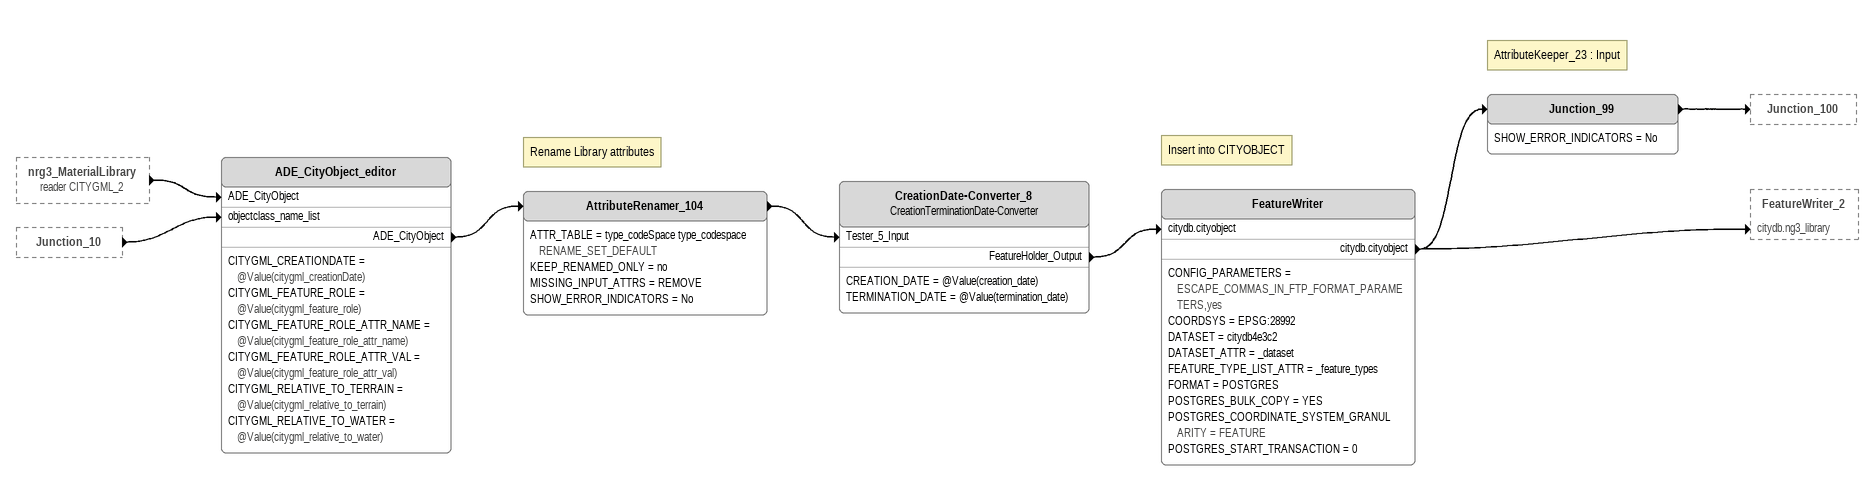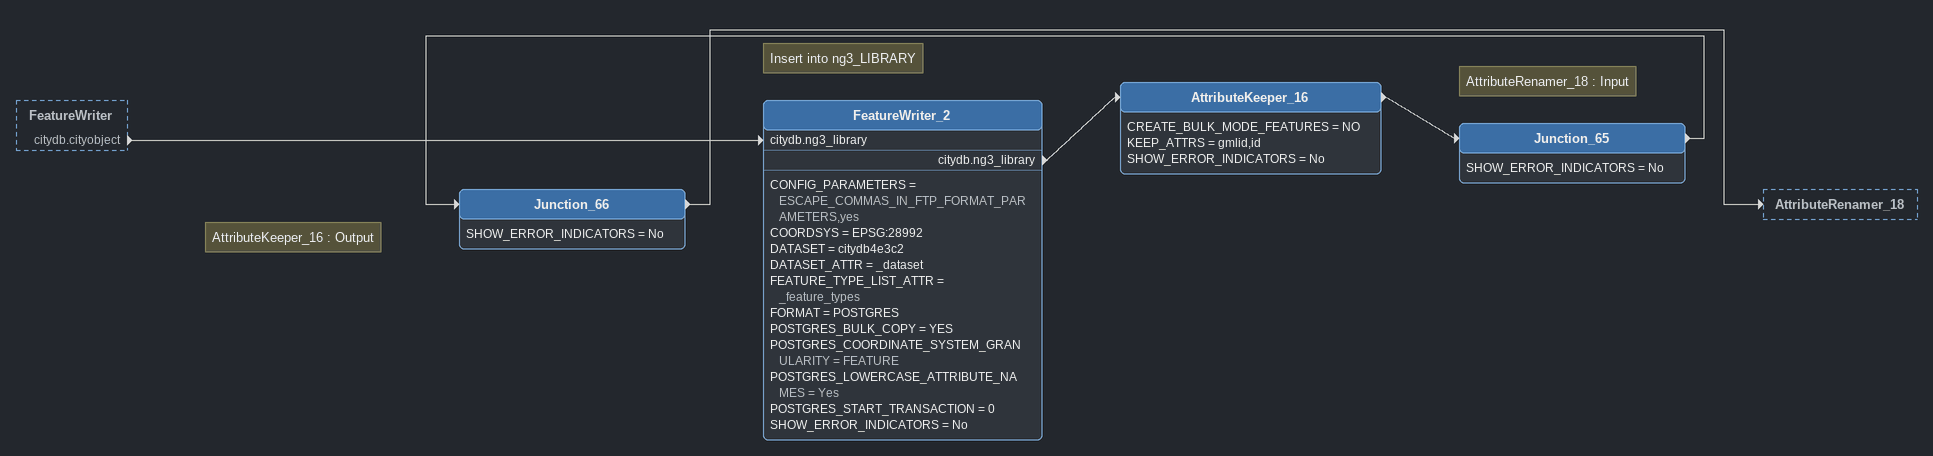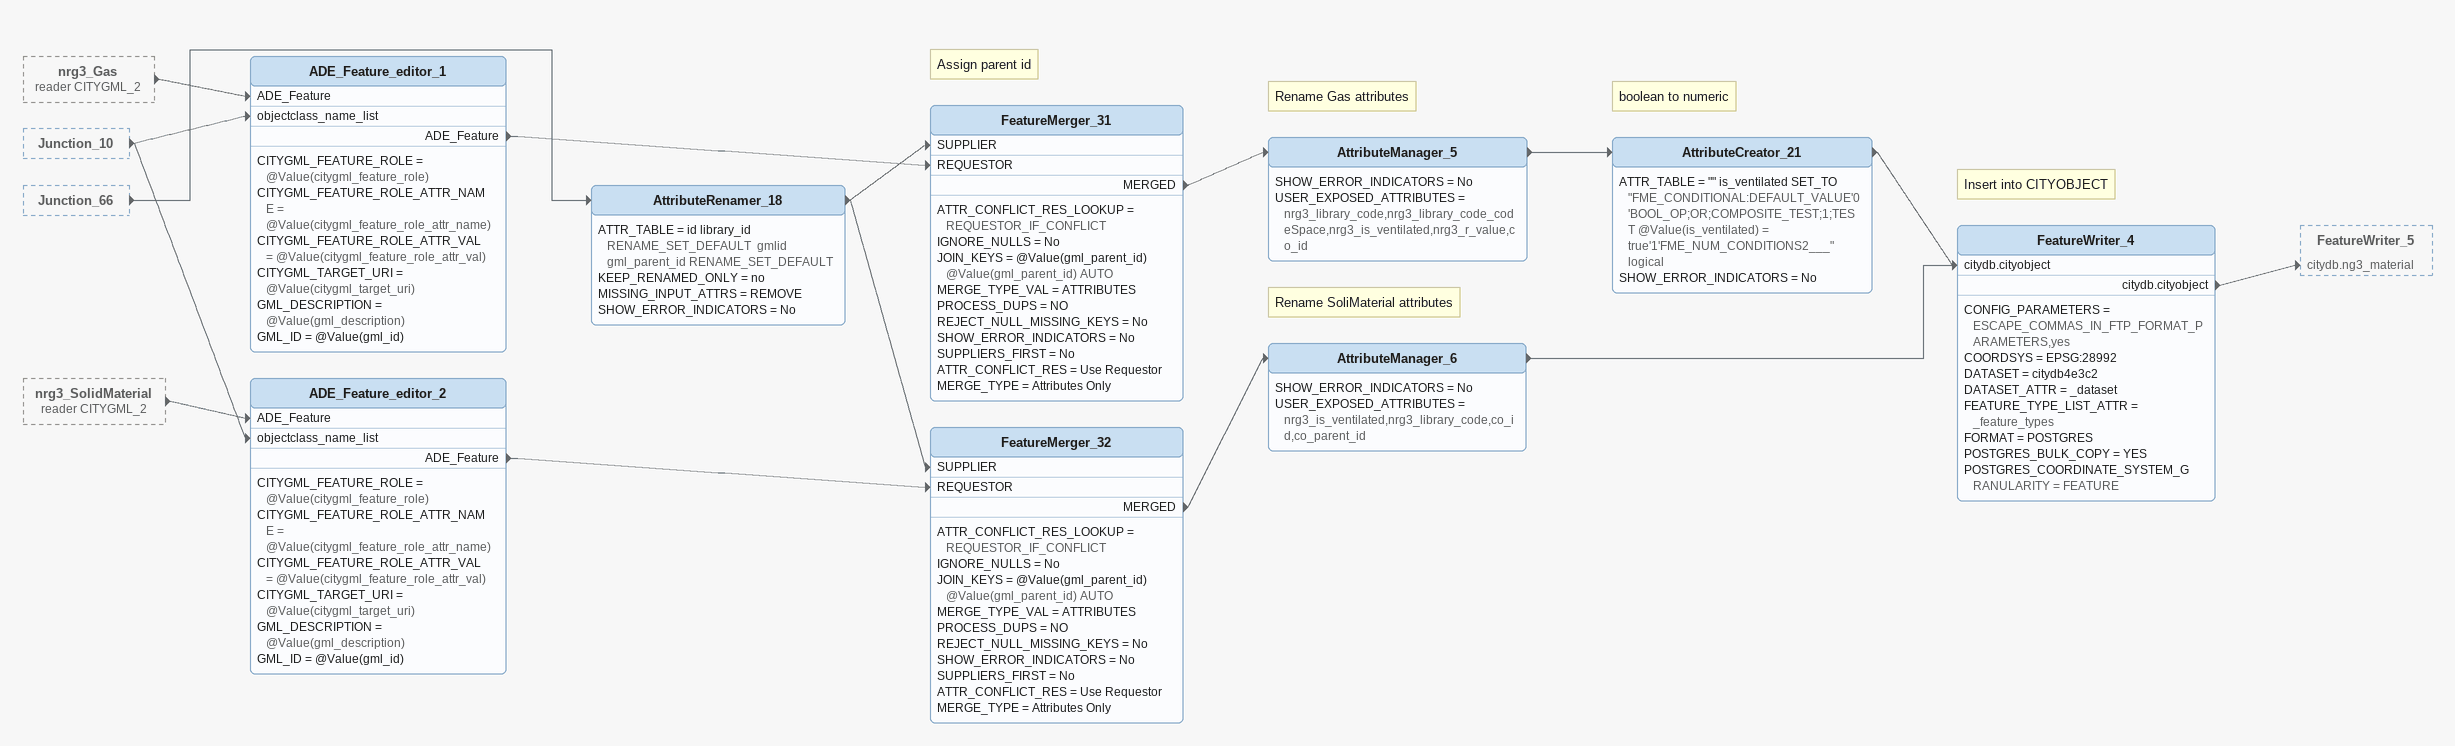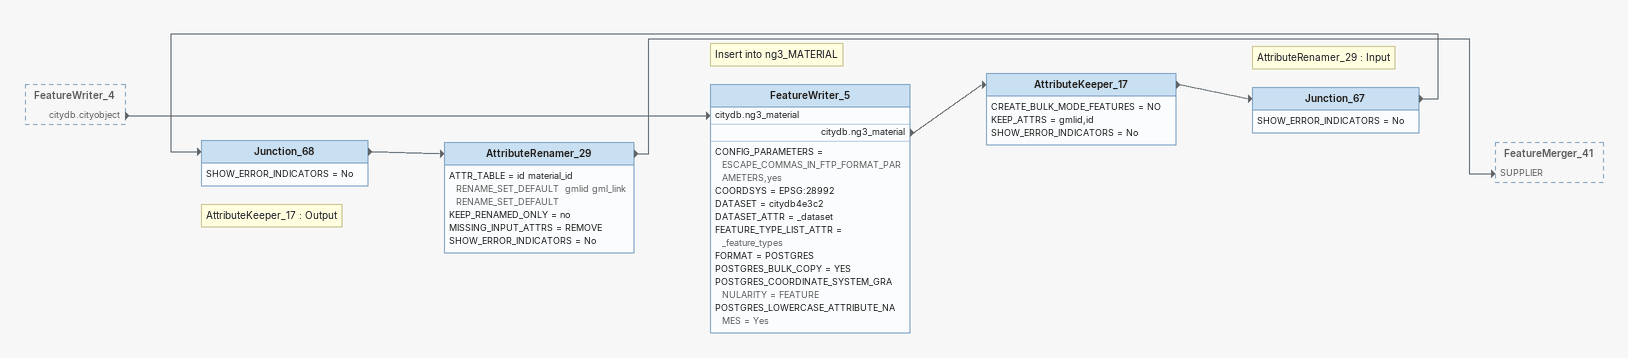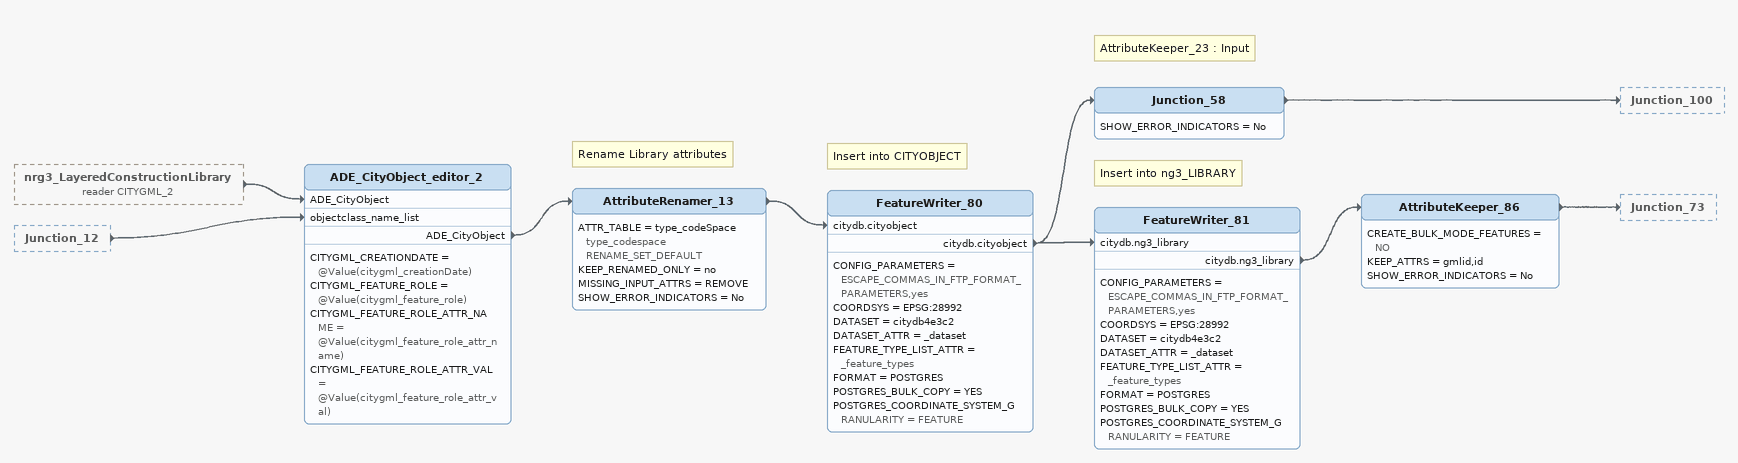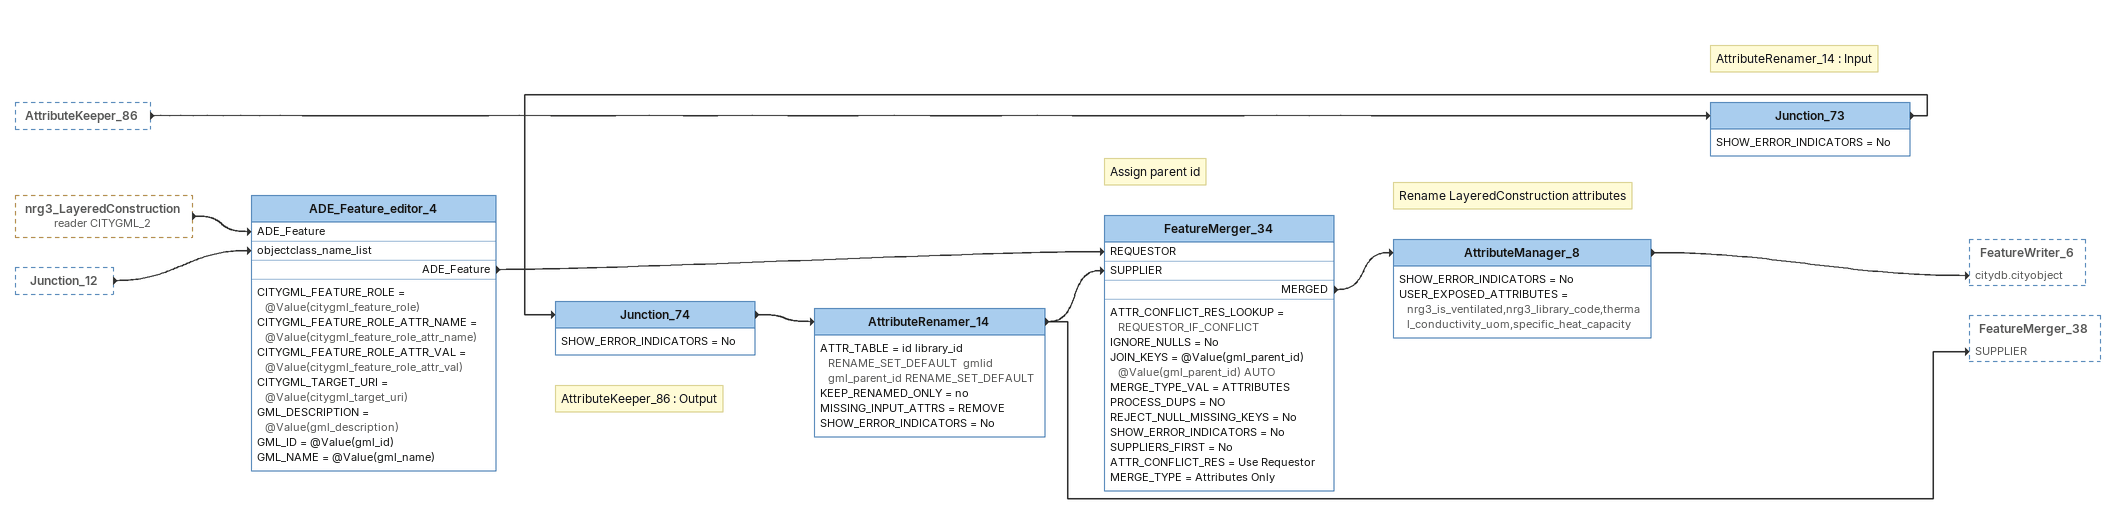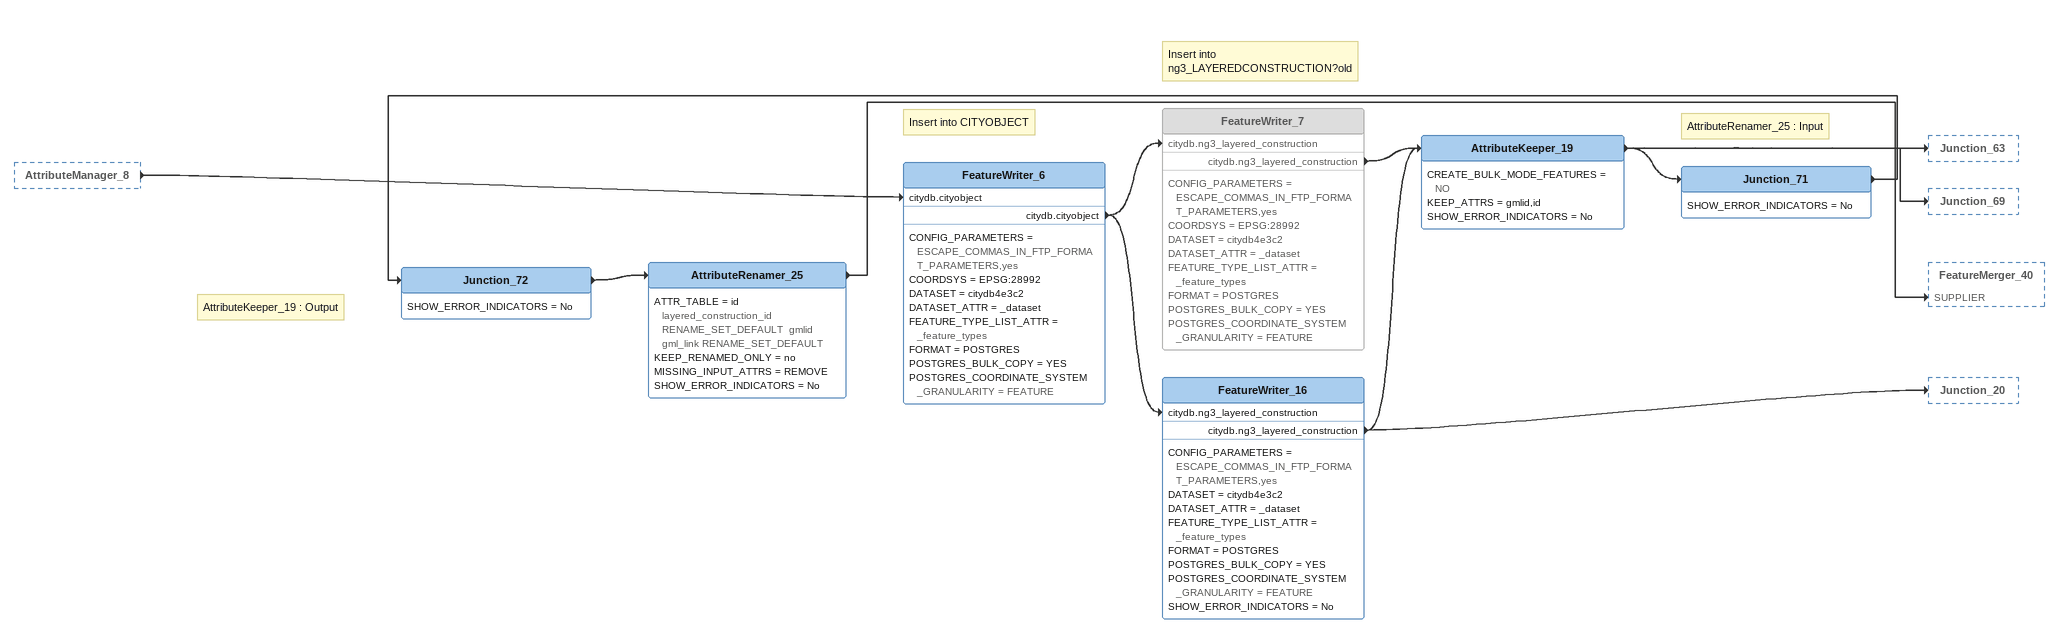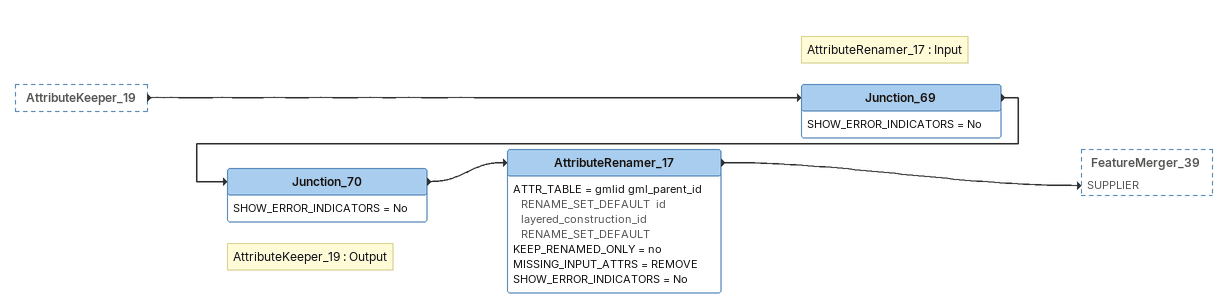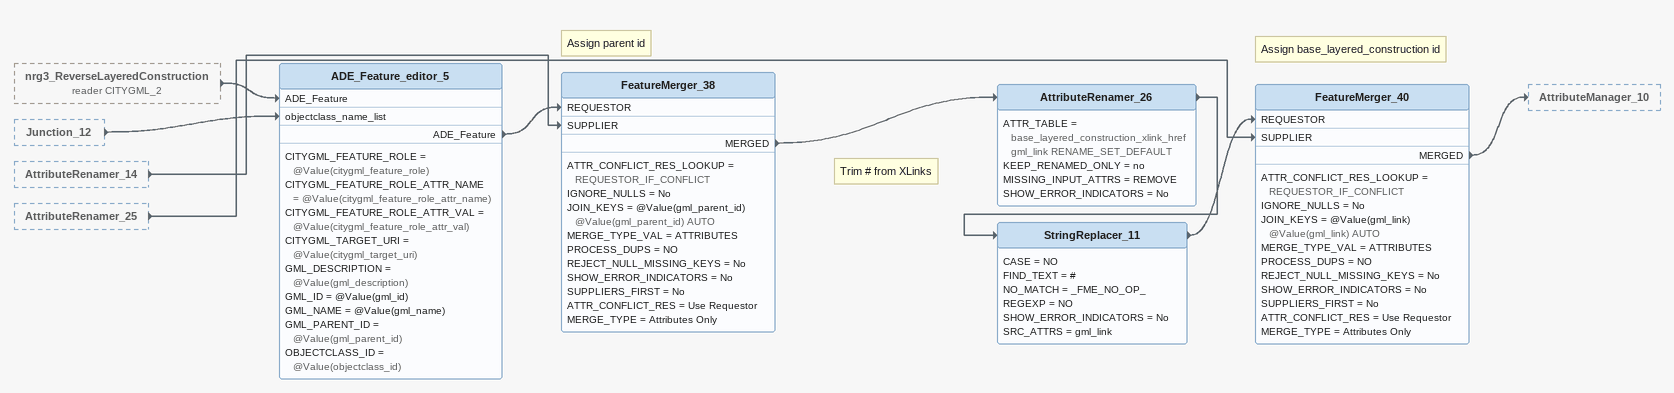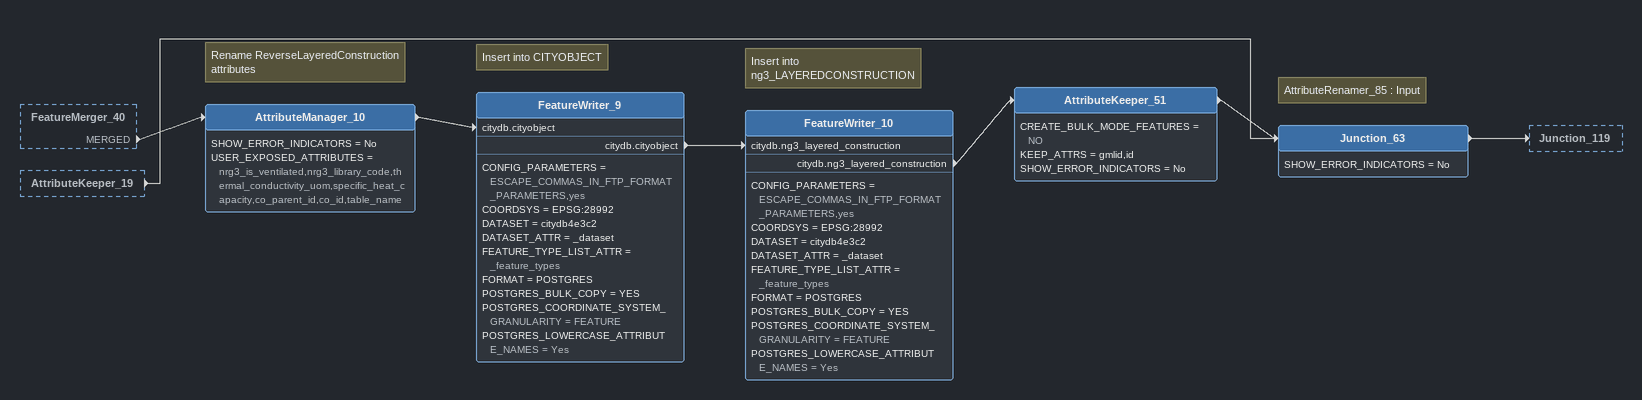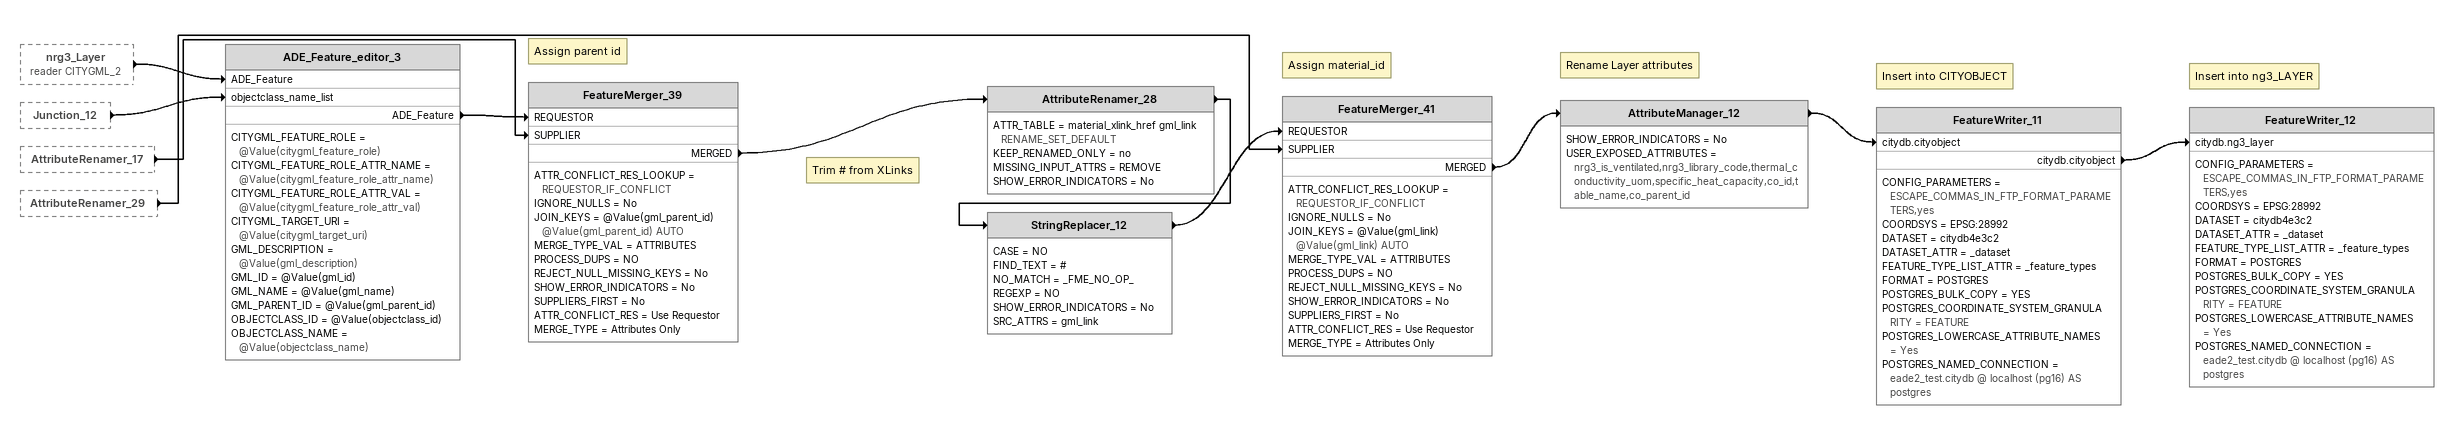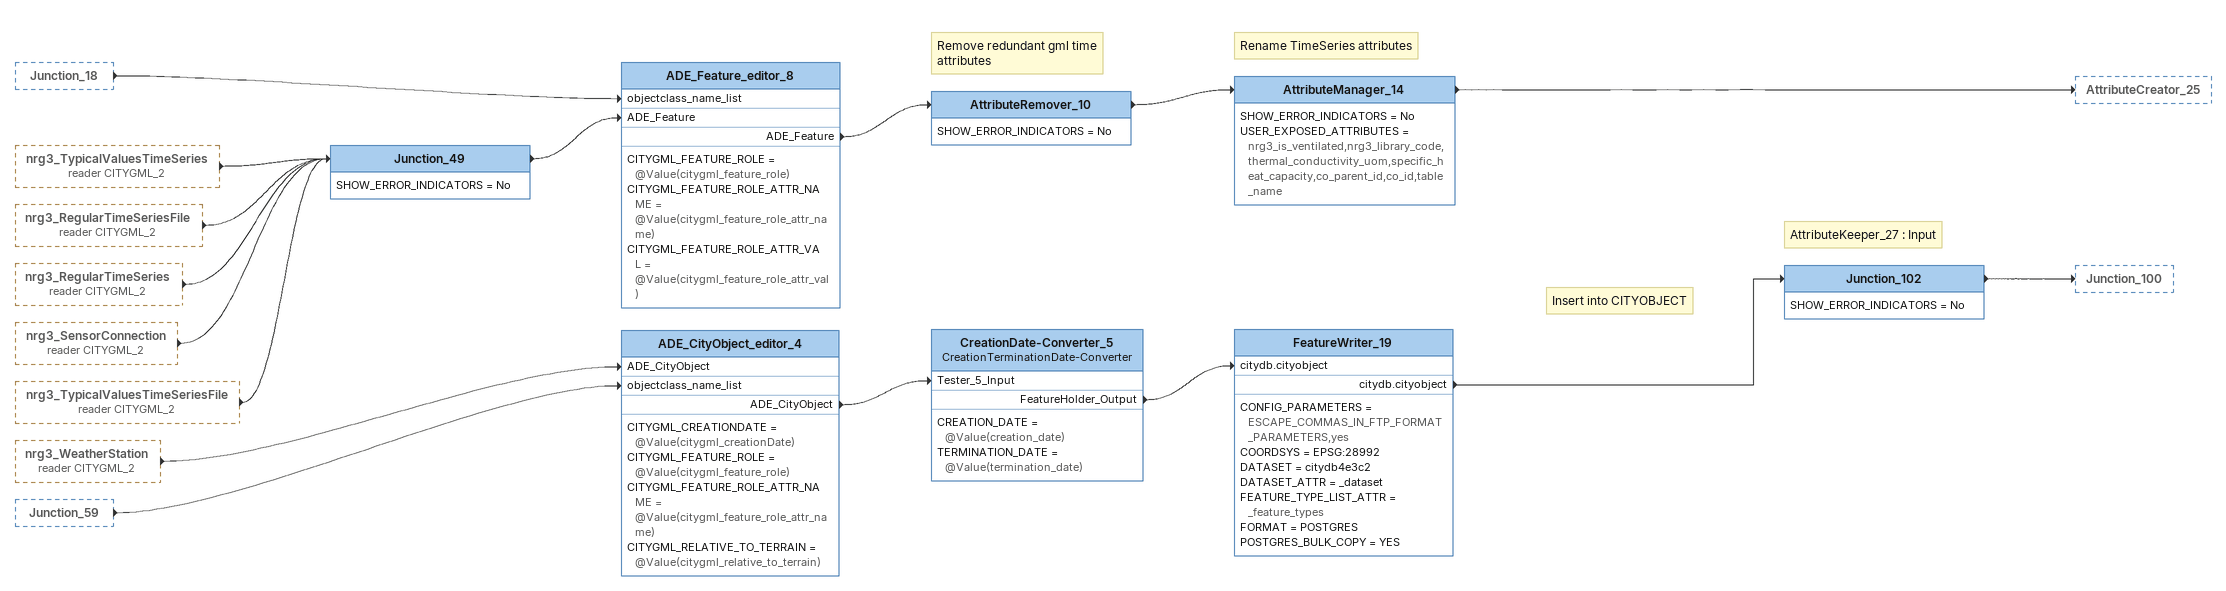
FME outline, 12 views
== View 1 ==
nrg3_MaterialLibrary (reader CITYGML_2) [outside]
    -> ADE_CityObject_editor [ADE_CityObject]
Junction_10 [outside]
    -> ADE_CityObject_editor [objectclass_name_list]
ADE_CityObject_editor
    CITYGML_CREATIONDATE = @Value(citygml_creationDate)
    CITYGML_FEATURE_ROLE = @Value(citygml_feature_role)
    CITYGML_FEATURE_ROLE_ATTR_NAME = @Value(citygml_feature_role_attr_name)
    CITYGML_FEATURE_ROLE_ATTR_VAL = @Value(citygml_feature_role_attr_val)
    CITYGML_RELATIVE_TO_TERRAIN = @Value(citygml_relative_to_terrain)
    CITYGML_RELATIVE_TO_WATER = @Value(citygml_relative_to_water)
    ADE_CityObject -> AttributeRenamer_104
Note: Rename Library attributes
AttributeRenamer_104
    ATTR_TABLE = type_codeSpace type_codespace RENAME_SET_DEFAULT
    KEEP_RENAMED_ONLY = no
    MISSING_INPUT_ATTRS = REMOVE
    SHOW_ERROR_INDICATORS = No
    -> CreationDate-Converter_8 [Tester_5_Input]
CreationDate-Converter_8: CreationTerminationDate-Converter
    CREATION_DATE = @Value(creation_date)
    TERMINATION_DATE = @Value(termination_date)
    FeatureHolder_Output -> FeatureWriter [citydb.cityobject]
Note: Insert into CITYOBJECT
FeatureWriter
    CONFIG_PARAMETERS = ESCAPE_COMMAS_IN_FTP_FORMAT_PARAMETERS,yes
    COORDSYS = EPSG:28992
    DATASET = citydb4e3c2
    DATASET_ATTR = _dataset
    FEATURE_TYPE_LIST_ATTR = _feature_types
    FORMAT = POSTGRES
    POSTGRES_BULK_COPY = YES
    POSTGRES_COORDINATE_SYSTEM_GRANULARITY = FEATURE
    POSTGRES_START_TRANSACTION = 0
    citydb.cityobject -> Junction_99
    citydb.cityobject -> FeatureWriter_2 [citydb.ng3_library]
Note: AttributeKeeper_23 : Input
Junction_99
    SHOW_ERROR_INDICATORS = No
    -> Junction_100

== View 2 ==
FeatureWriter [outside]
    citydb.cityobject -> FeatureWriter_2 [citydb.ng3_library]
Note: Insert into ng3_LIBRARY
FeatureWriter_2
    CONFIG_PARAMETERS = ESCAPE_COMMAS_IN_FTP_FORMAT_PARAMETERS,yes
    COORDSYS = EPSG:28992
    DATASET = citydb4e3c2
    DATASET_ATTR = _dataset
    FEATURE_TYPE_LIST_ATTR = _feature_types
    FORMAT = POSTGRES
    POSTGRES_BULK_COPY = YES
    POSTGRES_COORDINATE_SYSTEM_GRANULARITY = FEATURE
    POSTGRES_LOWERCASE_ATTRIBUTE_NAMES = Yes
    POSTGRES_START_TRANSACTION = 0
    SHOW_ERROR_INDICATORS = No
    citydb.ng3_library -> AttributeKeeper_16
AttributeKeeper_16
    CREATE_BULK_MODE_FEATURES = NO
    KEEP_ATTRS = gmlid,id
    SHOW_ERROR_INDICATORS = No
    -> Junction_65
Note: AttributeRenamer_18 : Input
Junction_65
    SHOW_ERROR_INDICATORS = No
    -> Junction_66
Note: AttributeKeeper_16 : Output
Junction_66
    SHOW_ERROR_INDICATORS = No
    -> AttributeRenamer_18

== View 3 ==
nrg3_Gas (reader CITYGML_2) [outside]
    -> ADE_Feature_editor_1 [ADE_Feature]
Junction_10 [outside]
    -> ADE_Feature_editor_1 [objectclass_name_list]
    -> ADE_Feature_editor_2 [objectclass_name_list]
Junction_66 [outside]
    -> AttributeRenamer_18
nrg3_SolidMaterial (reader CITYGML_2) [outside]
    -> ADE_Feature_editor_2 [ADE_Feature]
AttributeRenamer_18
    ATTR_TABLE = id library_id RENAME_SET_DEFAULT  gmlid gml_parent_id RENAME_SET_DEFAULT
    KEEP_RENAMED_ONLY = no
    MISSING_INPUT_ATTRS = REMOVE
    SHOW_ERROR_INDICATORS = No
    -> FeatureMerger_31 [SUPPLIER]
    -> FeatureMerger_32 [SUPPLIER]
ADE_Feature_editor_1
    CITYGML_FEATURE_ROLE = @Value(citygml_feature_role)
    CITYGML_FEATURE_ROLE_ATTR_NAME = @Value(citygml_feature_role_attr_name)
    CITYGML_FEATURE_ROLE_ATTR_VAL = @Value(citygml_feature_role_attr_val)
    CITYGML_TARGET_URI = @Value(citygml_target_uri)
    GML_DESCRIPTION = @Value(gml_description)
    GML_ID = @Value(gml_id)
    ADE_Feature -> FeatureMerger_31 [REQUESTOR]
Note: Assign parent id
FeatureMerger_31
    ATTR_CONFLICT_RES_LOOKUP = REQUESTOR_IF_CONFLICT
    IGNORE_NULLS = No
    JOIN_KEYS = @Value(gml_parent_id) @Value(gml_parent_id) AUTO
    MERGE_TYPE_VAL = ATTRIBUTES
    PROCESS_DUPS = NO
    REJECT_NULL_MISSING_KEYS = No
    SHOW_ERROR_INDICATORS = No
    SUPPLIERS_FIRST = No
    ATTR_CONFLICT_RES = Use Requestor
    MERGE_TYPE = Attributes Only
    MERGED -> AttributeManager_5
Note: Rename Gas attributes
AttributeManager_5
    SHOW_ERROR_INDICATORS = No
    USER_EXPOSED_ATTRIBUTES = nrg3_library_code,nrg3_library_code_codeSpace,nrg3_is_ventilated,nrg3_r_value,co_id
    -> AttributeCreator_21
Note: boolean to numeric
AttributeCreator_21
    ATTR_TABLE = "" is_ventilated SET_TO "FME_CONDITIONAL:DEFAULT_VALUE'0'BOOL_OP;OR;COMPOSITE_TEST;1;TEST @Value(is_ventilated) = true'1'FME_NUM_CONDITIONS2___" logical
    SHOW_ERROR_INDICATORS = No
    -> FeatureWriter_4 [citydb.cityobject]
ADE_Feature_editor_2
    CITYGML_FEATURE_ROLE = @Value(citygml_feature_role)
    CITYGML_FEATURE_ROLE_ATTR_NAME = @Value(citygml_feature_role_attr_name)
    CITYGML_FEATURE_ROLE_ATTR_VAL = @Value(citygml_feature_role_attr_val)
    CITYGML_TARGET_URI = @Value(citygml_target_uri)
    GML_DESCRIPTION = @Value(gml_description)
    GML_ID = @Value(gml_id)
    ADE_Feature -> FeatureMerger_32 [REQUESTOR]
FeatureMerger_32
    ATTR_CONFLICT_RES_LOOKUP = REQUESTOR_IF_CONFLICT
    IGNORE_NULLS = No
    JOIN_KEYS = @Value(gml_parent_id) @Value(gml_parent_id) AUTO
    MERGE_TYPE_VAL = ATTRIBUTES
    PROCESS_DUPS = NO
    REJECT_NULL_MISSING_KEYS = No
    SHOW_ERROR_INDICATORS = No
    SUPPLIERS_FIRST = No
    ATTR_CONFLICT_RES = Use Requestor
    MERGE_TYPE = Attributes Only
    MERGED -> AttributeManager_6
Note: Rename SoliMaterial attributes
AttributeManager_6
    SHOW_ERROR_INDICATORS = No
    USER_EXPOSED_ATTRIBUTES = nrg3_is_ventilated,nrg3_library_code,co_id,co_parent_id
    -> FeatureWriter_4 [citydb.cityobject]
Note: Insert into CITYOBJECT
FeatureWriter_4
    CONFIG_PARAMETERS = ESCAPE_COMMAS_IN_FTP_FORMAT_PARAMETERS,yes
    COORDSYS = EPSG:28992
    DATASET = citydb4e3c2
    DATASET_ATTR = _dataset
    FEATURE_TYPE_LIST_ATTR = _feature_types
    FORMAT = POSTGRES
    POSTGRES_BULK_COPY = YES
    POSTGRES_COORDINATE_SYSTEM_GRANULARITY = FEATURE
    citydb.cityobject -> FeatureWriter_5 [citydb.ng3_material]

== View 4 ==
FeatureWriter_4 [outside]
    citydb.cityobject -> FeatureWriter_5 [citydb.ng3_material]
Note: Insert into ng3_MATERIAL
FeatureWriter_5
    CONFIG_PARAMETERS = ESCAPE_COMMAS_IN_FTP_FORMAT_PARAMETERS,yes
    COORDSYS = EPSG:28992
    DATASET = citydb4e3c2
    DATASET_ATTR = _dataset
    FEATURE_TYPE_LIST_ATTR = _feature_types
    FORMAT = POSTGRES
    POSTGRES_BULK_COPY = YES
    POSTGRES_COORDINATE_SYSTEM_GRANULARITY = FEATURE
    POSTGRES_LOWERCASE_ATTRIBUTE_NAMES = Yes
    citydb.ng3_material -> AttributeKeeper_17
AttributeKeeper_17
    CREATE_BULK_MODE_FEATURES = NO
    KEEP_ATTRS = gmlid,id
    SHOW_ERROR_INDICATORS = No
    -> Junction_67
Note: AttributeRenamer_29 : Input
Junction_67
    SHOW_ERROR_INDICATORS = No
    -> Junction_68
Note: AttributeKeeper_17 : Output
Junction_68
    SHOW_ERROR_INDICATORS = No
    -> AttributeRenamer_29
AttributeRenamer_29
    ATTR_TABLE = id material_id RENAME_SET_DEFAULT  gmlid gml_link RENAME_SET_DEFAULT
    KEEP_RENAMED_ONLY = no
    MISSING_INPUT_ATTRS = REMOVE
    SHOW_ERROR_INDICATORS = No
    -> FeatureMerger_41 [SUPPLIER]

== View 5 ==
nrg3_LayeredConstructionLibrary (reader CITYGML_2) [outside]
    -> ADE_CityObject_editor_2 [ADE_CityObject]
Junction_12 [outside]
    -> ADE_CityObject_editor_2 [objectclass_name_list]
ADE_CityObject_editor_2
    CITYGML_CREATIONDATE = @Value(citygml_creationDate)
    CITYGML_FEATURE_ROLE = @Value(citygml_feature_role)
    CITYGML_FEATURE_ROLE_ATTR_NAME = @Value(citygml_feature_role_attr_name)
    CITYGML_FEATURE_ROLE_ATTR_VAL = @Value(citygml_feature_role_attr_val)
    ADE_CityObject -> AttributeRenamer_13
Note: Rename Library attributes
AttributeRenamer_13
    ATTR_TABLE = type_codeSpace type_codespace RENAME_SET_DEFAULT
    KEEP_RENAMED_ONLY = no
    MISSING_INPUT_ATTRS = REMOVE
    SHOW_ERROR_INDICATORS = No
    -> FeatureWriter_80 [citydb.cityobject]
Note: Insert into CITYOBJECT
FeatureWriter_80
    CONFIG_PARAMETERS = ESCAPE_COMMAS_IN_FTP_FORMAT_PARAMETERS,yes
    COORDSYS = EPSG:28992
    DATASET = citydb4e3c2
    DATASET_ATTR = _dataset
    FEATURE_TYPE_LIST_ATTR = _feature_types
    FORMAT = POSTGRES
    POSTGRES_BULK_COPY = YES
    POSTGRES_COORDINATE_SYSTEM_GRANULARITY = FEATURE
    citydb.cityobject -> FeatureWriter_81 [citydb.ng3_library]
    citydb.cityobject -> Junction_58
Note: AttributeKeeper_23 : Input
Junction_58
    SHOW_ERROR_INDICATORS = No
    -> Junction_100
Note: Insert into ng3_LIBRARY
FeatureWriter_81
    CONFIG_PARAMETERS = ESCAPE_COMMAS_IN_FTP_FORMAT_PARAMETERS,yes
    COORDSYS = EPSG:28992
    DATASET = citydb4e3c2
    DATASET_ATTR = _dataset
    FEATURE_TYPE_LIST_ATTR = _feature_types
    FORMAT = POSTGRES
    POSTGRES_BULK_COPY = YES
    POSTGRES_COORDINATE_SYSTEM_GRANULARITY = FEATURE
    citydb.ng3_library -> AttributeKeeper_86
AttributeKeeper_86
    CREATE_BULK_MODE_FEATURES = NO
    KEEP_ATTRS = gmlid,id
    SHOW_ERROR_INDICATORS = No
    -> Junction_73

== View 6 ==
AttributeKeeper_86 [outside]
    -> Junction_73
nrg3_LayeredConstruction (reader CITYGML_2) [outside]
    -> ADE_Feature_editor_4 [ADE_Feature]
Junction_12 [outside]
    -> ADE_Feature_editor_4 [objectclass_name_list]
Note: AttributeRenamer_14 : Input
Junction_73
    SHOW_ERROR_INDICATORS = No
    -> Junction_74
Note: AttributeKeeper_86 : Output
Junction_74
    SHOW_ERROR_INDICATORS = No
    -> AttributeRenamer_14
AttributeRenamer_14
    ATTR_TABLE = id library_id RENAME_SET_DEFAULT  gmlid gml_parent_id RENAME_SET_DEFAULT
    KEEP_RENAMED_ONLY = no
    MISSING_INPUT_ATTRS = REMOVE
    SHOW_ERROR_INDICATORS = No
    -> FeatureMerger_34 [SUPPLIER]
    -> FeatureMerger_38 [SUPPLIER]
ADE_Feature_editor_4
    CITYGML_FEATURE_ROLE = @Value(citygml_feature_role)
    CITYGML_FEATURE_ROLE_ATTR_NAME = @Value(citygml_feature_role_attr_name)
    CITYGML_FEATURE_ROLE_ATTR_VAL = @Value(citygml_feature_role_attr_val)
    CITYGML_TARGET_URI = @Value(citygml_target_uri)
    GML_DESCRIPTION = @Value(gml_description)
    GML_ID = @Value(gml_id)
    GML_NAME = @Value(gml_name)
    ADE_Feature -> FeatureMerger_34 [REQUESTOR]
Note: Assign parent id
FeatureMerger_34
    ATTR_CONFLICT_RES_LOOKUP = REQUESTOR_IF_CONFLICT
    IGNORE_NULLS = No
    JOIN_KEYS = @Value(gml_parent_id) @Value(gml_parent_id) AUTO
    MERGE_TYPE_VAL = ATTRIBUTES
    PROCESS_DUPS = NO
    REJECT_NULL_MISSING_KEYS = No
    SHOW_ERROR_INDICATORS = No
    SUPPLIERS_FIRST = No
    ATTR_CONFLICT_RES = Use Requestor
    MERGE_TYPE = Attributes Only
    MERGED -> AttributeManager_8
Note: Rename LayeredConstruction attributes
AttributeManager_8
    SHOW_ERROR_INDICATORS = No
    USER_EXPOSED_ATTRIBUTES = nrg3_is_ventilated,nrg3_library_code,thermal_conductivity_uom,specific_heat_capacity
    -> FeatureWriter_6 [citydb.cityobject]

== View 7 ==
AttributeManager_8 [outside]
    -> FeatureWriter_6 [citydb.cityobject]
Note: Insert into CITYOBJECT
FeatureWriter_6
    CONFIG_PARAMETERS = ESCAPE_COMMAS_IN_FTP_FORMAT_PARAMETERS,yes
    COORDSYS = EPSG:28992
    DATASET = citydb4e3c2
    DATASET_ATTR = _dataset
    FEATURE_TYPE_LIST_ATTR = _feature_types
    FORMAT = POSTGRES
    POSTGRES_BULK_COPY = YES
    POSTGRES_COORDINATE_SYSTEM_GRANULARITY = FEATURE
    citydb.cityobject -> FeatureWriter_7 [citydb.ng3_layered_construction]
    citydb.cityobject -> FeatureWriter_16 [citydb.ng3_layered_construction]
Note: Insert into ng3_LAYEREDCONSTRUCTION?old
FeatureWriter_7 [off]
    CONFIG_PARAMETERS = ESCAPE_COMMAS_IN_FTP_FORMAT_PARAMETERS,yes
    COORDSYS = EPSG:28992
    DATASET = citydb4e3c2
    DATASET_ATTR = _dataset
    FEATURE_TYPE_LIST_ATTR = _feature_types
    FORMAT = POSTGRES
    POSTGRES_BULK_COPY = YES
    POSTGRES_COORDINATE_SYSTEM_GRANULARITY = FEATURE
    citydb.ng3_layered_construction -> AttributeKeeper_19
FeatureWriter_16
    CONFIG_PARAMETERS = ESCAPE_COMMAS_IN_FTP_FORMAT_PARAMETERS,yes
    DATASET = citydb4e3c2
    DATASET_ATTR = _dataset
    FEATURE_TYPE_LIST_ATTR = _feature_types
    FORMAT = POSTGRES
    POSTGRES_BULK_COPY = YES
    POSTGRES_COORDINATE_SYSTEM_GRANULARITY = FEATURE
    SHOW_ERROR_INDICATORS = No
    citydb.ng3_layered_construction -> AttributeKeeper_19
    citydb.ng3_layered_construction -> Junction_20
AttributeKeeper_19
    CREATE_BULK_MODE_FEATURES = NO
    KEEP_ATTRS = gmlid,id
    SHOW_ERROR_INDICATORS = No
    -> Junction_63
    -> Junction_69
    -> Junction_71
Note: AttributeRenamer_25 : Input
Junction_71
    SHOW_ERROR_INDICATORS = No
    -> Junction_72
Note: AttributeKeeper_19 : Output
Junction_72
    SHOW_ERROR_INDICATORS = No
    -> AttributeRenamer_25
AttributeRenamer_25
    ATTR_TABLE = id layered_construction_id RENAME_SET_DEFAULT  gmlid gml_link RENAME_SET_DEFAULT
    KEEP_RENAMED_ONLY = no
    MISSING_INPUT_ATTRS = REMOVE
    SHOW_ERROR_INDICATORS = No
    -> FeatureMerger_40 [SUPPLIER]

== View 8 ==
AttributeKeeper_19 [outside]
    -> Junction_69
Note: AttributeRenamer_17 : Input
Junction_69
    SHOW_ERROR_INDICATORS = No
    -> Junction_70
Note: AttributeKeeper_19 : Output
Junction_70
    SHOW_ERROR_INDICATORS = No
    -> AttributeRenamer_17
AttributeRenamer_17
    ATTR_TABLE = gmlid gml_parent_id RENAME_SET_DEFAULT  id layered_construction_id RENAME_SET_DEFAULT
    KEEP_RENAMED_ONLY = no
    MISSING_INPUT_ATTRS = REMOVE
    SHOW_ERROR_INDICATORS = No
    -> FeatureMerger_39 [SUPPLIER]

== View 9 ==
nrg3_ReverseLayeredConstruction (reader CITYGML_2) [outside]
    -> ADE_Feature_editor_5 [ADE_Feature]
Junction_12 [outside]
    -> ADE_Feature_editor_5 [objectclass_name_list]
AttributeRenamer_14 [outside]
    -> FeatureMerger_38 [SUPPLIER]
AttributeRenamer_25 [outside]
    -> FeatureMerger_40 [SUPPLIER]
ADE_Feature_editor_5
    CITYGML_FEATURE_ROLE = @Value(citygml_feature_role)
    CITYGML_FEATURE_ROLE_ATTR_NAME = @Value(citygml_feature_role_attr_name)
    CITYGML_FEATURE_ROLE_ATTR_VAL = @Value(citygml_feature_role_attr_val)
    CITYGML_TARGET_URI = @Value(citygml_target_uri)
    GML_DESCRIPTION = @Value(gml_description)
    GML_ID = @Value(gml_id)
    GML_NAME = @Value(gml_name)
    GML_PARENT_ID = @Value(gml_parent_id)
    OBJECTCLASS_ID = @Value(objectclass_id)
    ADE_Feature -> FeatureMerger_38 [REQUESTOR]
Note: Assign parent id
FeatureMerger_38
    ATTR_CONFLICT_RES_LOOKUP = REQUESTOR_IF_CONFLICT
    IGNORE_NULLS = No
    JOIN_KEYS = @Value(gml_parent_id) @Value(gml_parent_id) AUTO
    MERGE_TYPE_VAL = ATTRIBUTES
    PROCESS_DUPS = NO
    REJECT_NULL_MISSING_KEYS = No
    SHOW_ERROR_INDICATORS = No
    SUPPLIERS_FIRST = No
    ATTR_CONFLICT_RES = Use Requestor
    MERGE_TYPE = Attributes Only
    MERGED -> AttributeRenamer_26
AttributeRenamer_26
    ATTR_TABLE = base_layered_construction_xlink_href gml_link RENAME_SET_DEFAULT
    KEEP_RENAMED_ONLY = no
    MISSING_INPUT_ATTRS = REMOVE
    SHOW_ERROR_INDICATORS = No
    -> StringReplacer_11
Note: Trim # from XLinks
StringReplacer_11
    CASE = NO
    FIND_TEXT = #
    NO_MATCH = _FME_NO_OP_
    REGEXP = NO
    SHOW_ERROR_INDICATORS = No
    SRC_ATTRS = gml_link
    -> FeatureMerger_40 [REQUESTOR]
Note: Assign base_layered_construction id
FeatureMerger_40
    ATTR_CONFLICT_RES_LOOKUP = REQUESTOR_IF_CONFLICT
    IGNORE_NULLS = No
    JOIN_KEYS = @Value(gml_link) @Value(gml_link) AUTO
    MERGE_TYPE_VAL = ATTRIBUTES
    PROCESS_DUPS = NO
    REJECT_NULL_MISSING_KEYS = No
    SHOW_ERROR_INDICATORS = No
    SUPPLIERS_FIRST = No
    ATTR_CONFLICT_RES = Use Requestor
    MERGE_TYPE = Attributes Only
    MERGED -> AttributeManager_10

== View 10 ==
FeatureMerger_40 [outside]
    MERGED -> AttributeManager_10
AttributeKeeper_19 [outside]
    -> Junction_63
Note: Rename ReverseLayeredConstruction attributes
AttributeManager_10
    SHOW_ERROR_INDICATORS = No
    USER_EXPOSED_ATTRIBUTES = nrg3_is_ventilated,nrg3_library_code,thermal_conductivity_uom,specific_heat_capacity,co_parent_id,co_id,table_name
    -> FeatureWriter_9 [citydb.cityobject]
Note: Insert into CITYOBJECT
FeatureWriter_9
    CONFIG_PARAMETERS = ESCAPE_COMMAS_IN_FTP_FORMAT_PARAMETERS,yes
    COORDSYS = EPSG:28992
    DATASET = citydb4e3c2
    DATASET_ATTR = _dataset
    FEATURE_TYPE_LIST_ATTR = _feature_types
    FORMAT = POSTGRES
    POSTGRES_BULK_COPY = YES
    POSTGRES_COORDINATE_SYSTEM_GRANULARITY = FEATURE
    POSTGRES_LOWERCASE_ATTRIBUTE_NAMES = Yes
    citydb.cityobject -> FeatureWriter_10 [citydb.ng3_layered_construction]
Note: Insert into ng3_LAYEREDCONSTRUCTION
FeatureWriter_10
    CONFIG_PARAMETERS = ESCAPE_COMMAS_IN_FTP_FORMAT_PARAMETERS,yes
    COORDSYS = EPSG:28992
    DATASET = citydb4e3c2
    DATASET_ATTR = _dataset
    FEATURE_TYPE_LIST_ATTR = _feature_types
    FORMAT = POSTGRES
    POSTGRES_BULK_COPY = YES
    POSTGRES_COORDINATE_SYSTEM_GRANULARITY = FEATURE
    POSTGRES_LOWERCASE_ATTRIBUTE_NAMES = Yes
    citydb.ng3_layered_construction -> AttributeKeeper_51
AttributeKeeper_51
    CREATE_BULK_MODE_FEATURES = NO
    KEEP_ATTRS = gmlid,id
    SHOW_ERROR_INDICATORS = No
    -> Junction_63
Note: AttributeRenamer_85 : Input
Junction_63
    SHOW_ERROR_INDICATORS = No
    -> Junction_119

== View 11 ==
nrg3_Layer (reader CITYGML_2) [outside]
    -> ADE_Feature_editor_3 [ADE_Feature]
Junction_12 [outside]
    -> ADE_Feature_editor_3 [objectclass_name_list]
AttributeRenamer_17 [outside]
    -> FeatureMerger_39 [SUPPLIER]
AttributeRenamer_29 [outside]
    -> FeatureMerger_41 [SUPPLIER]
ADE_Feature_editor_3
    CITYGML_FEATURE_ROLE = @Value(citygml_feature_role)
    CITYGML_FEATURE_ROLE_ATTR_NAME = @Value(citygml_feature_role_attr_name)
    CITYGML_FEATURE_ROLE_ATTR_VAL = @Value(citygml_feature_role_attr_val)
    CITYGML_TARGET_URI = @Value(citygml_target_uri)
    GML_DESCRIPTION = @Value(gml_description)
    GML_ID = @Value(gml_id)
    GML_NAME = @Value(gml_name)
    GML_PARENT_ID = @Value(gml_parent_id)
    OBJECTCLASS_ID = @Value(objectclass_id)
    OBJECTCLASS_NAME = @Value(objectclass_name)
    ADE_Feature -> FeatureMerger_39 [REQUESTOR]
Note: Assign parent id
FeatureMerger_39
    ATTR_CONFLICT_RES_LOOKUP = REQUESTOR_IF_CONFLICT
    IGNORE_NULLS = No
    JOIN_KEYS = @Value(gml_parent_id) @Value(gml_parent_id) AUTO
    MERGE_TYPE_VAL = ATTRIBUTES
    PROCESS_DUPS = NO
    REJECT_NULL_MISSING_KEYS = No
    SHOW_ERROR_INDICATORS = No
    SUPPLIERS_FIRST = No
    ATTR_CONFLICT_RES = Use Requestor
    MERGE_TYPE = Attributes Only
    MERGED -> AttributeRenamer_28
AttributeRenamer_28
    ATTR_TABLE = material_xlink_href gml_link RENAME_SET_DEFAULT
    KEEP_RENAMED_ONLY = no
    MISSING_INPUT_ATTRS = REMOVE
    SHOW_ERROR_INDICATORS = No
    -> StringReplacer_12
Note: Trim # from XLinks
StringReplacer_12
    CASE = NO
    FIND_TEXT = #
    NO_MATCH = _FME_NO_OP_
    REGEXP = NO
    SHOW_ERROR_INDICATORS = No
    SRC_ATTRS = gml_link
    -> FeatureMerger_41 [REQUESTOR]
Note: Assign material_id
FeatureMerger_41
    ATTR_CONFLICT_RES_LOOKUP = REQUESTOR_IF_CONFLICT
    IGNORE_NULLS = No
    JOIN_KEYS = @Value(gml_link) @Value(gml_link) AUTO
    MERGE_TYPE_VAL = ATTRIBUTES
    PROCESS_DUPS = NO
    REJECT_NULL_MISSING_KEYS = No
    SHOW_ERROR_INDICATORS = No
    SUPPLIERS_FIRST = No
    ATTR_CONFLICT_RES = Use Requestor
    MERGE_TYPE = Attributes Only
    MERGED -> AttributeManager_12
Note: Rename Layer attributes
AttributeManager_12
    SHOW_ERROR_INDICATORS = No
    USER_EXPOSED_ATTRIBUTES = nrg3_is_ventilated,nrg3_library_code,thermal_conductivity_uom,specific_heat_capacity,co_id,table_name,co_parent_id
    -> FeatureWriter_11 [citydb.cityobject]
Note: Insert into CITYOBJECT
FeatureWriter_11
    CONFIG_PARAMETERS = ESCAPE_COMMAS_IN_FTP_FORMAT_PARAMETERS,yes
    COORDSYS = EPSG:28992
    DATASET = citydb4e3c2
    DATASET_ATTR = _dataset
    FEATURE_TYPE_LIST_ATTR = _feature_types
    FORMAT = POSTGRES
    POSTGRES_BULK_COPY = YES
    POSTGRES_COORDINATE_SYSTEM_GRANULARITY = FEATURE
    POSTGRES_LOWERCASE_ATTRIBUTE_NAMES = Yes
    POSTGRES_NAMED_CONNECTION = eade2_test.citydb @ localhost (pg16) AS postgres
    citydb.cityobject -> FeatureWriter_12 [citydb.ng3_layer]
Note: Insert into ng3_LAYER
FeatureWriter_12
    CONFIG_PARAMETERS = ESCAPE_COMMAS_IN_FTP_FORMAT_PARAMETERS,yes
    COORDSYS = EPSG:28992
    DATASET = citydb4e3c2
    DATASET_ATTR = _dataset
    FEATURE_TYPE_LIST_ATTR = _feature_types
    FORMAT = POSTGRES
    POSTGRES_BULK_COPY = YES
    POSTGRES_COORDINATE_SYSTEM_GRANULARITY = FEATURE
    POSTGRES_LOWERCASE_ATTRIBUTE_NAMES = Yes
    POSTGRES_NAMED_CONNECTION = eade2_test.citydb @ localhost (pg16) AS postgres

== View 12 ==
Junction_18 [outside]
    -> ADE_Feature_editor_8 [objectclass_name_list]
nrg3_TypicalValuesTimeSeries (reader CITYGML_2) [outside]
    -> Junction_49
nrg3_RegularTimeSeriesFile (reader CITYGML_2) [outside]
    -> Junction_49
nrg3_RegularTimeSeries (reader CITYGML_2) [outside]
    -> Junction_49
nrg3_SensorConnection (reader CITYGML_2) [outside]
    -> Junction_49
nrg3_TypicalValuesTimeSeriesFile (reader CITYGML_2) [outside]
    -> Junction_49
nrg3_WeatherStation (reader CITYGML_2) [outside]
    -> ADE_CityObject_editor_4 [ADE_CityObject]
Junction_59 [outside]
    -> ADE_CityObject_editor_4 [objectclass_name_list]
Junction_49
    SHOW_ERROR_INDICATORS = No
    -> ADE_Feature_editor_8 [ADE_Feature]
ADE_Feature_editor_8
    CITYGML_FEATURE_ROLE = @Value(citygml_feature_role)
    CITYGML_FEATURE_ROLE_ATTR_NAME = @Value(citygml_feature_role_attr_name)
    CITYGML_FEATURE_ROLE_ATTR_VAL = @Value(citygml_feature_role_attr_val)
    ADE_Feature -> AttributeRemover_10
Note: Remove redundant gml time attributes
AttributeRemover_10
    SHOW_ERROR_INDICATORS = No
    -> AttributeManager_14
Note: Rename TimeSeries attributes
AttributeManager_14
    SHOW_ERROR_INDICATORS = No
    USER_EXPOSED_ATTRIBUTES = nrg3_is_ventilated,nrg3_library_code,thermal_conductivity_uom,specific_heat_capacity,co_parent_id,co_id,table_name
    -> AttributeCreator_25
ADE_CityObject_editor_4
    CITYGML_CREATIONDATE = @Value(citygml_creationDate)
    CITYGML_FEATURE_ROLE = @Value(citygml_feature_role)
    CITYGML_FEATURE_ROLE_ATTR_NAME = @Value(citygml_feature_role_attr_name)
    CITYGML_RELATIVE_TO_TERRAIN = @Value(citygml_relative_to_terrain)
    ADE_CityObject -> CreationDate-Converter_5 [Tester_5_Input]
CreationDate-Converter_5: CreationTerminationDate-Converter
    CREATION_DATE = @Value(creation_date)
    TERMINATION_DATE = @Value(termination_date)
    FeatureHolder_Output -> FeatureWriter_19 [citydb.cityobject]
Note: Insert into CITYOBJECT
FeatureWriter_19
    CONFIG_PARAMETERS = ESCAPE_COMMAS_IN_FTP_FORMAT_PARAMETERS,yes
    COORDSYS = EPSG:28992
    DATASET = citydb4e3c2
    DATASET_ATTR = _dataset
    FEATURE_TYPE_LIST_ATTR = _feature_types
    FORMAT = POSTGRES
    POSTGRES_BULK_COPY = YES
    citydb.cityobject -> Junction_102
Note: AttributeKeeper_27 : Input
Junction_102
    SHOW_ERROR_INDICATORS = No
    -> Junction_100
